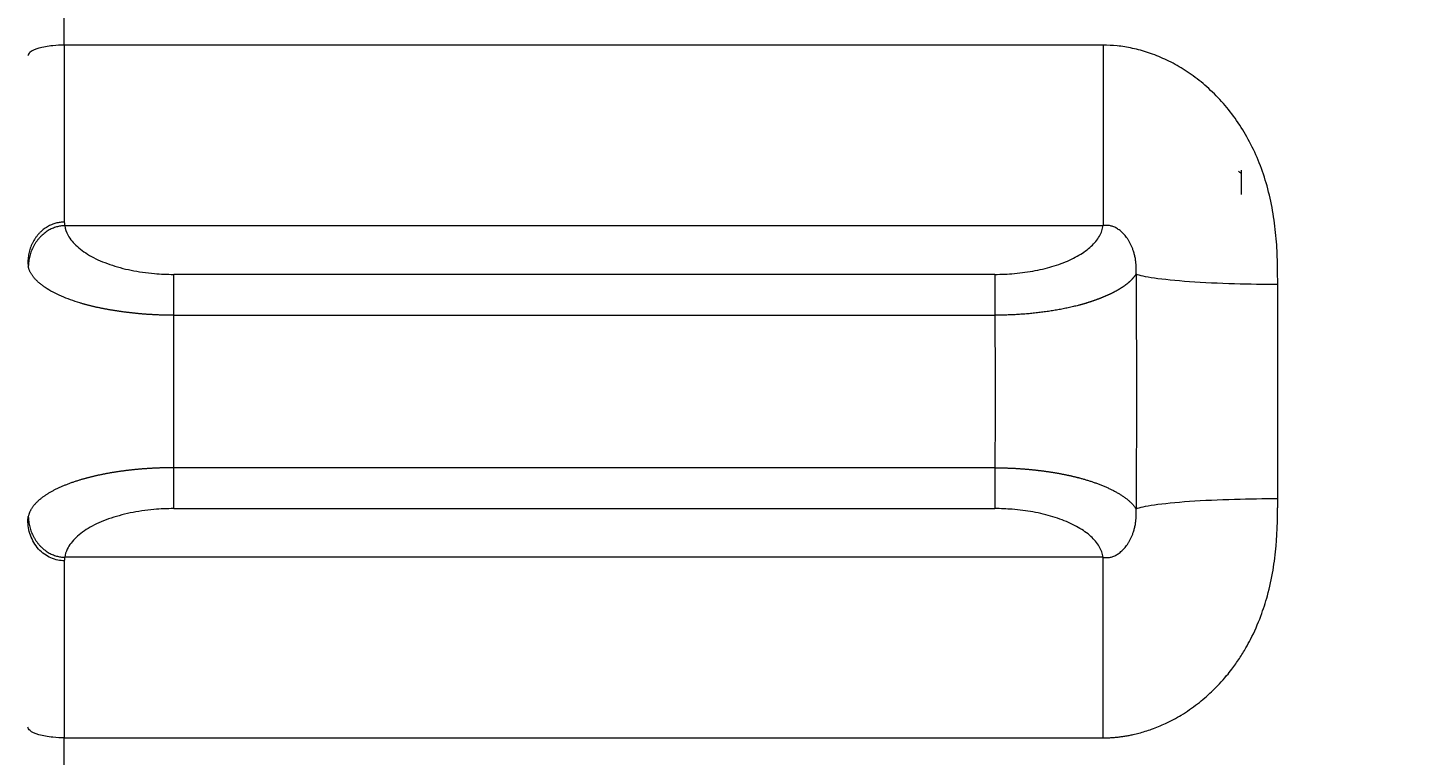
# Model space of a CAD drawing. Extents: x 19821 to 22981, y -91 to 2224.
# Drawn here: x 20530.04 to 20550.86, y 1965.55 to 1976.39 of the extents above; entities that cross this region are included whole.
import ezdxf

# ---------------------------------------------------------------- set-up
doc = ezdxf.new("R2010")
doc.units = 0
doc.header["$LTSCALE"] = 10
doc.header["$MEASUREMENT"] = 0
doc.header["$PDMODE"] = 3
doc.header["$PDSIZE"] = -10
doc.layers.get('0').update_dxf_attribs({"linetype": 'CONTINUOUS'})
doc.layers.get('DEFPOINTS').update_dxf_attribs({"linetype": 'CONTINUOUS'})
doc.layers.add('1', color=7, linetype='CONTINUOUS')
doc.styles.add('Daelim Dimension', font='NanumGothic.ttf')
doc.dimstyles.new('DEFAULT', dxfattribs={"dimscale": 2, "dimtxt": 2, "dimasz": 2, "dimexe": 0, "dimexo": 2, "dimgap": 1, "dimtad": 1, "dimdec": 1, "dimzin": 9, "dimdsep": 46, "dimtxsty": 'Daelim Dimension', "dimcen": 0.5, "dimclrd": 5, "dimclre": 5, "dimclrt": 256, "dimadec": 1, "dimazin": 0, "dimtfac": 1, "dimtdec": 1, "dimtix": 1, "dimtmove": 0, "dimatfit": 3, "dimfxl": 1, "dimtolj": 1, "dimtzin": 1, "dimlwd": 9, "dimlwe": 9, "dimarcsym": 0})

# ---------------------------------------------------------------- blocks, each defined once
blk = doc.blocks.new('*D21')
at = {"color": 5, "lineweight": 9, "ltscale": 0.5, "transparency": 16777216}
for p, q in [((20557.341, 2058.171), (20490.108, 2058.171)), ((20492.108, 1903.971), (20492.108, 2050.171)), ((20557.341, 1895.971), (20490.108, 1895.971))]:
    blk.add_line(p, q, dxfattribs=at)
at = {"color": 5, "ltscale": 0.5, "transparency": 16777216}
for points in [[(20490.775, 2050.171), (20493.442, 2050.171), (20492.108, 2058.171)], [(20490.775, 1903.971), (20493.442, 1903.971), (20492.108, 1895.971)]]:
    blk.add_solid(points, dxfattribs=at)
at = {"layer": 'DEFPOINTS', "color": 0, "ltscale": 0.5, "transparency": 16777216}
for p in [(20492.108, 2058.171), (20561.341, 2058.171), (20561.341, 1895.971)]:
    blk.add_point(p, dxfattribs=at)
at = {"color": 7, "ltscale": 0.5, "transparency": 16777216, "insert": (20479.221, 1977.071), "char_height": 20, "attachment_point": 5, "rotation": 90, "style": 'Daelim Dimension'}
blk.add_mtext('\\A1;162', dxfattribs=at)

msp = doc.modelspace()

# ---------------------------------------------------------------- linework, layer by layer
at = {"layer": '1', "color": 7, "linetype": 'Continuous', "lineweight": 13}
for p, q in [((20546.077, 1976.133), (20530.584, 1976.133)), ((20530.589, 1973.443), (20546.077, 1973.443)), ((20544.461, 1972.717), (20532.215, 1972.717)), ((20548.68, 1969.375), (20548.68, 1972.566)), ((20532.215, 1969.834), (20532.215, 1972.107)), ((20532.215, 1972.107), (20544.461, 1972.107)), ((20544.461, 1969.834), (20532.215, 1969.834)), ((20532.215, 1969.225), (20544.461, 1969.225)), ((20546.077, 1968.499), (20530.589, 1968.499)), ((20530.584, 1965.808), (20546.077, 1965.808))]:
    msp.add_line(p, q, dxfattribs=at)
at = {"layer": '1', "color": 7, "linetype": 'Continuous', "lineweight": 18}
for p, q in [((20546.077, 1976.133), (20546.077, 1973.443)), ((20546.077, 1965.808), (20546.077, 1968.499))]:
    msp.add_line(p, q, dxfattribs=at)
for start_param, end_param in [(2.984513, 3.142007), (2.670354, 2.984513)]:
    msp.add_ellipse((20548.141, 1970.968), major_axis=(0, -3.3), ratio=0.000115, start_param=start_param, end_param=end_param, dxfattribs=at)
at = {"layer": '1', "color": 7, "linetype": 'Continuous', "lineweight": 13}
for points, weights in [([(20530.584, 1976.133), (20530.584, 1985.827), (20530.584, 1991.969), (20530.584, 1991.971)], [1, 0.859523064782, 0.859501768787, 0.999936112016]), ([(20530.584, 1973.495), (20530.266, 1973.495), (20530.041, 1973.246), (20530.041, 1972.893)], [1.17157279675, 0.942808999337, 0.942809067749, 1.17157300199]), ([(20530.589, 1973.443), (20530.278, 1973.433), (20530.055, 1973.183), (20530.047, 1972.833)], [1.16506565167, 0.944974982559, 0.944978116156, 1.16507505246]), ([(20532.215, 1972.107), (20532.215, 1972.39), (20532.215, 1972.617), (20532.215, 1972.717)], [1.04549496606, 0.957393552966, 0.997249027111, 1.16506138849]), ([(20544.461, 1972.717), (20544.461, 1972.616), (20544.461, 1972.389), (20544.461, 1972.107)], [1.14768888814, 0.989470873226, 0.958376201298, 1.05440487236]), ([(20532.215, 1969.225), (20532.215, 1969.325), (20532.215, 1969.551), (20532.215, 1969.834)], [1.16506064187, 0.997248794441, 0.957393629258, 1.04549514632]), ([(20544.461, 1969.834), (20544.461, 1969.552), (20544.461, 1969.326), (20544.461, 1969.225)], [1.05440778973, 0.958376385651, 0.989468743838, 1.14768486429]), ([(20530.047, 1969.108), (20530.055, 1968.759), (20530.278, 1968.508), (20530.589, 1968.499)], [1.16507525966, 0.944980566908, 0.944974913592, 1.16505829971]), ([(20530.584, 1949.971), (20530.584, 1949.971), (20530.584, 1956.113), (20530.584, 1965.808)], [1, 0.859501765611, 0.859501765611, 1])]:
    msp.add_rational_spline(points, weights, degree=3, dxfattribs=at)
for points, knots in [([(20530.584, 1976.133), (20530.529, 1976.133), (20530.394, 1976.128), (20530.189, 1976.091), (20530.062, 1976.03), (20530.041, 1975.989), (20530.041, 1975.972)], [0, 0, 0, 0, 0.215664, 0.495437, 0.77521, 1, 1, 1, 1]), ([(20530.589, 1973.443), (20530.596, 1973.394), (20530.634, 1973.286), (20530.764, 1973.128), (20530.977, 1972.98), (20531.252, 1972.86), (20531.573, 1972.773), (20531.9, 1972.726), (20532.118, 1972.717), (20532.215, 1972.717)], [0, 0, 0, 0, 0.128875, 0.286698, 0.441451, 0.592421, 0.739904, 0.884651, 1, 1, 1, 1]), ([(20544.461, 1972.717), (20544.559, 1972.717), (20544.766, 1972.726), (20545.068, 1972.768), (20545.358, 1972.841), (20545.614, 1972.94), (20545.825, 1973.064), (20545.98, 1973.208), (20546.054, 1973.337), (20546.073, 1973.417), (20546.077, 1973.443)], [0, 0, 0, 0, 0.117191, 0.247539, 0.376387, 0.511388, 0.648695, 0.78833, 0.93074, 1, 1, 1, 1]), ([(20532.215, 1972.107), (20532.208, 1972.107), (20532.194, 1972.107), (20532.173, 1972.107), (20532.151, 1972.108), (20532.13, 1972.108), (20532.109, 1972.108), (20532.087, 1972.109), (20532.066, 1972.109), (20532.044, 1972.11), (20532.023, 1972.11), (20532.001, 1972.111), (20531.979, 1972.112), (20531.957, 1972.113), (20531.936, 1972.114), (20531.914, 1972.115), (20531.892, 1972.116), (20531.87, 1972.118), (20531.848, 1972.119), (20531.826, 1972.12), (20531.804, 1972.122), (20531.782, 1972.124), (20531.76, 1972.125), (20531.738, 1972.127), (20531.716, 1972.129), (20531.694, 1972.131), (20531.672, 1972.133), (20531.65, 1972.135), (20531.628, 1972.137), (20531.606, 1972.14), (20531.584, 1972.142), (20531.562, 1972.145), (20531.54, 1972.147), (20531.518, 1972.15), (20531.496, 1972.153), (20531.474, 1972.155), (20531.452, 1972.158), (20531.43, 1972.161), (20531.409, 1972.164), (20531.387, 1972.168), (20531.365, 1972.171), (20531.344, 1972.174), (20531.322, 1972.178), (20531.301, 1972.181), (20531.279, 1972.185), (20531.258, 1972.188), (20531.237, 1972.192), (20531.216, 1972.196), (20531.195, 1972.2), (20531.174, 1972.204), (20531.153, 1972.208), (20531.132, 1972.212), (20531.111, 1972.216), (20531.091, 1972.221), (20531.07, 1972.225), (20531.05, 1972.23), (20531.03, 1972.234), (20531.01, 1972.239), (20530.99, 1972.244), (20530.97, 1972.249), (20530.95, 1972.254), (20530.93, 1972.259), (20530.911, 1972.264), (20530.892, 1972.269), (20530.873, 1972.274), (20530.854, 1972.28), (20530.835, 1972.285), (20530.774, 1972.303), (20530.671, 1972.338), (20530.536, 1972.391), (20530.409, 1972.453), (20530.329, 1972.5), (20530.285, 1972.53), (20530.272, 1972.539), (20530.259, 1972.549), (20530.246, 1972.559), (20530.233, 1972.569), (20530.22, 1972.579), (20530.207, 1972.59), (20530.194, 1972.602), (20530.181, 1972.613), (20530.169, 1972.626), (20530.156, 1972.638), (20530.145, 1972.651), (20530.133, 1972.664), (20530.122, 1972.677), (20530.112, 1972.691), (20530.102, 1972.706), (20530.092, 1972.72), (20530.083, 1972.735), (20530.075, 1972.751), (20530.068, 1972.766), (20530.061, 1972.783), (20530.056, 1972.799), (20530.051, 1972.816), (20530.048, 1972.827), (20530.047, 1972.833)], [0, 0, 0, 0, 0.005744, 0.011512, 0.017302, 0.023115, 0.028951, 0.03481, 0.040691, 0.046595, 0.052522, 0.058472, 0.064444, 0.070439, 0.076457, 0.082498, 0.088561, 0.094648, 0.100758, 0.106891, 0.113047, 0.119227, 0.125431, 0.131658, 0.13791, 0.144186, 0.150486, 0.156811, 0.163162, 0.169537, 0.175939, 0.182366, 0.18882, 0.1953, 0.201808, 0.208343, 0.214906, 0.221497, 0.228117, 0.234765, 0.241441, 0.248144, 0.254876, 0.261634, 0.268419, 0.275231, 0.28207, 0.288935, 0.295825, 0.302741, 0.309682, 0.316649, 0.32364, 0.330655, 0.337695, 0.344758, 0.351845, 0.358955, 0.366088, 0.373243, 0.380421, 0.387622, 0.394844, 0.402087, 0.409352, 0.416638, 0.423945, 0.431273, 0.488847, 0.551821, 0.620128, 0.693467, 0.702507, 0.711895, 0.721631, 0.731711, 0.742133, 0.752896, 0.763995, 0.775427, 0.787188, 0.799274, 0.811682, 0.824408, 0.83745, 0.850801, 0.864458, 0.878414, 0.892665, 0.907203, 0.922021, 0.937111, 0.952464, 0.968071, 0.98392, 1, 1, 1, 1]), ([(20548.68, 1972.566), (20548.474, 1972.566), (20548.019, 1972.572), (20547.338, 1972.603), (20546.808, 1972.657), (20546.62, 1972.699), (20546.567, 1972.719)], [0, 0, 0, 0, 0.239269, 0.497828, 0.756388, 1, 1, 1, 1]), ([(20546.567, 1972.719), (20546.567, 1972.684), (20546.567, 1972.615), (20546.568, 1972.511), (20546.569, 1972.407), (20546.569, 1972.303), (20546.57, 1972.199), (20546.57, 1972.094), (20546.571, 1971.99), (20546.571, 1971.886), (20546.572, 1971.782), (20546.572, 1971.678), (20546.572, 1971.574), (20546.573, 1971.47), (20546.573, 1971.366), (20546.573, 1971.262), (20546.573, 1971.158), (20546.573, 1971.053), (20546.573, 1970.984), (20546.573, 1970.949)], [0, 0, 0, 0, 0.058874, 0.117737, 0.17659, 0.235434, 0.294271, 0.3531, 0.411923, 0.47074, 0.529553, 0.588362, 0.647169, 0.705974, 0.764777, 0.823581, 0.882385, 0.941191, 1, 1, 1, 1]), ([(20544.461, 1972.107), (20544.461, 1972.058), (20544.465, 1971.618), (20544.468, 1970.861), (20544.464, 1970.152), (20544.461, 1969.834)], [0, 0, 0, 0, 0.064948, 0.58058, 1, 1, 1, 1]), ([(20546.573, 1970.949), (20546.573, 1970.913), (20546.573, 1970.841), (20546.573, 1970.733), (20546.573, 1970.626), (20546.573, 1970.518), (20546.573, 1970.41), (20546.572, 1970.302), (20546.572, 1970.194), (20546.572, 1970.086), (20546.571, 1969.978), (20546.571, 1969.87), (20546.57, 1969.762), (20546.569, 1969.654), (20546.569, 1969.546), (20546.568, 1969.438), (20546.567, 1969.33), (20546.567, 1969.258), (20546.567, 1969.222)], [0, 0, 0, 0, 0.062483, 0.124963, 0.187442, 0.249921, 0.3124, 0.374881, 0.437365, 0.499852, 0.562343, 0.624841, 0.687345, 0.749856, 0.812377, 0.874907, 0.937448, 1, 1, 1, 1]), ([(20532.215, 1969.834), (20532.208, 1969.834), (20532.193, 1969.834), (20532.172, 1969.834), (20532.15, 1969.834), (20532.128, 1969.834), (20532.107, 1969.833), (20532.085, 1969.833), (20532.063, 1969.832), (20532.041, 1969.832), (20532.019, 1969.831), (20531.997, 1969.83), (20531.975, 1969.83), (20531.953, 1969.829), (20531.931, 1969.828), (20531.909, 1969.827), (20531.887, 1969.825), (20531.865, 1969.824), (20531.843, 1969.823), (20531.821, 1969.821), (20531.799, 1969.82), (20531.777, 1969.818), (20531.755, 1969.817), (20531.733, 1969.815), (20531.711, 1969.813), (20531.689, 1969.811), (20531.667, 1969.809), (20531.645, 1969.807), (20531.623, 1969.805), (20531.601, 1969.803), (20531.579, 1969.8), (20531.557, 1969.798), (20531.536, 1969.795), (20531.514, 1969.793), (20531.492, 1969.79), (20531.47, 1969.787), (20531.449, 1969.784), (20531.427, 1969.781), (20531.405, 1969.778), (20531.384, 1969.775), (20531.362, 1969.772), (20531.341, 1969.768), (20531.32, 1969.765), (20531.298, 1969.762), (20531.277, 1969.758), (20531.256, 1969.754), (20531.235, 1969.75), (20531.214, 1969.747), (20531.193, 1969.743), (20531.173, 1969.739), (20531.152, 1969.734), (20531.131, 1969.73), (20531.111, 1969.726), (20531.09, 1969.722), (20531.07, 1969.717), (20531.05, 1969.713), (20531.03, 1969.708), (20531.01, 1969.703), (20530.99, 1969.698), (20530.97, 1969.693), (20530.951, 1969.688), (20530.931, 1969.683), (20530.912, 1969.678), (20530.893, 1969.673), (20530.874, 1969.668), (20530.855, 1969.662), (20530.836, 1969.657), (20530.815, 1969.651), (20530.793, 1969.644), (20530.769, 1969.636), (20530.745, 1969.628), (20530.721, 1969.62), (20530.697, 1969.612), (20530.673, 1969.604), (20530.65, 1969.595), (20530.627, 1969.586), (20530.603, 1969.577), (20530.581, 1969.568), (20530.558, 1969.558), (20530.536, 1969.549), (20530.514, 1969.539), (20530.492, 1969.529), (20530.47, 1969.519), (20530.449, 1969.508), (20530.428, 1969.498), (20530.408, 1969.487), (20530.388, 1969.476), (20530.368, 1969.465), (20530.349, 1969.453), (20530.33, 1969.442), (20530.311, 1969.43), (20530.293, 1969.418), (20530.276, 1969.406), (20530.259, 1969.393), (20530.242, 1969.381), (20530.226, 1969.368), (20530.211, 1969.355), (20530.196, 1969.342), (20530.181, 1969.328), (20530.168, 1969.315), (20530.154, 1969.301), (20530.142, 1969.287), (20530.13, 1969.273), (20530.119, 1969.259), (20530.108, 1969.245), (20530.098, 1969.23), (20530.089, 1969.215), (20530.081, 1969.2), (20530.073, 1969.185), (20530.066, 1969.17), (20530.06, 1969.155), (20530.055, 1969.14), (20530.05, 1969.124), (20530.048, 1969.114), (20530.047, 1969.108)], [0, 0, 0, 0, 0.005874, 0.011763, 0.017667, 0.023587, 0.029522, 0.035473, 0.041441, 0.047424, 0.053424, 0.05944, 0.065474, 0.071524, 0.077591, 0.083676, 0.089779, 0.095899, 0.102037, 0.108193, 0.114368, 0.120562, 0.126774, 0.133006, 0.139258, 0.145531, 0.151823, 0.158137, 0.164472, 0.170828, 0.177206, 0.183606, 0.190028, 0.196473, 0.202941, 0.209433, 0.215947, 0.222486, 0.229048, 0.235635, 0.242246, 0.248882, 0.255542, 0.262229, 0.26894, 0.275678, 0.282441, 0.289231, 0.296048, 0.302891, 0.309761, 0.316658, 0.323583, 0.330535, 0.337514, 0.344522, 0.351557, 0.35862, 0.365711, 0.372831, 0.379979, 0.387154, 0.394359, 0.401592, 0.408853, 0.416143, 0.423462, 0.430811, 0.440527, 0.450357, 0.460302, 0.470363, 0.48054, 0.490834, 0.501246, 0.511775, 0.522422, 0.533187, 0.544071, 0.555074, 0.566196, 0.577438, 0.5888, 0.600282, 0.611885, 0.623609, 0.635453, 0.647419, 0.659505, 0.671713, 0.68404, 0.696488, 0.709056, 0.721743, 0.73455, 0.747475, 0.76052, 0.773684, 0.786967, 0.800368, 0.813887, 0.827524, 0.841277, 0.855147, 0.869133, 0.883234, 0.897448, 0.911774, 0.926212, 0.940759, 0.955413, 0.970172, 0.985035, 1, 1, 1, 1]), ([(20544.461, 1969.834), (20544.467, 1969.834), (20544.48, 1969.834), (20544.499, 1969.834), (20544.518, 1969.834), (20544.538, 1969.834), (20544.557, 1969.833), (20544.577, 1969.833), (20544.596, 1969.832), (20544.616, 1969.832), (20544.636, 1969.831), (20544.655, 1969.83), (20544.675, 1969.83), (20544.695, 1969.829), (20544.714, 1969.828), (20544.734, 1969.827), (20544.754, 1969.826), (20544.774, 1969.825), (20544.793, 1969.824), (20544.813, 1969.822), (20544.833, 1969.821), (20544.853, 1969.82), (20544.873, 1969.818), (20544.893, 1969.817), (20544.912, 1969.815), (20544.932, 1969.813), (20544.952, 1969.812), (20544.972, 1969.81), (20544.992, 1969.808), (20545.012, 1969.806), (20545.031, 1969.804), (20545.051, 1969.802), (20545.071, 1969.8), (20545.091, 1969.798), (20545.11, 1969.795), (20545.13, 1969.793), (20545.149, 1969.791), (20545.169, 1969.788), (20545.189, 1969.786), (20545.208, 1969.783), (20545.228, 1969.78), (20545.247, 1969.778), (20545.266, 1969.775), (20545.286, 1969.772), (20545.305, 1969.769), (20545.324, 1969.766), (20545.343, 1969.763), (20545.362, 1969.76), (20545.381, 1969.757), (20545.4, 1969.753), (20545.419, 1969.75), (20545.438, 1969.746), (20545.456, 1969.743), (20545.475, 1969.739), (20545.494, 1969.736), (20545.512, 1969.732), (20545.53, 1969.728), (20545.549, 1969.724), (20545.567, 1969.721), (20545.585, 1969.717), (20545.603, 1969.713), (20545.621, 1969.708), (20545.638, 1969.704), (20545.656, 1969.7), (20545.674, 1969.696), (20545.691, 1969.691), (20545.708, 1969.687), (20545.728, 1969.682), (20545.749, 1969.676), (20545.773, 1969.669), (20545.797, 1969.663), (20545.821, 1969.655), (20545.845, 1969.648), (20545.869, 1969.64), (20545.894, 1969.632), (20545.918, 1969.624), (20545.943, 1969.616), (20545.968, 1969.607), (20545.992, 1969.598), (20546.017, 1969.589), (20546.042, 1969.579), (20546.066, 1969.569), (20546.09, 1969.559), (20546.115, 1969.549), (20546.139, 1969.538), (20546.163, 1969.527), (20546.186, 1969.516), (20546.209, 1969.505), (20546.233, 1969.493), (20546.255, 1969.481), (20546.277, 1969.469), (20546.299, 1969.456), (20546.321, 1969.444), (20546.342, 1969.431), (20546.362, 1969.418), (20546.382, 1969.404), (20546.401, 1969.39), (20546.42, 1969.376), (20546.438, 1969.362), (20546.456, 1969.348), (20546.472, 1969.333), (20546.488, 1969.318), (20546.503, 1969.302), (20546.518, 1969.287), (20546.531, 1969.271), (20546.544, 1969.255), (20546.556, 1969.239), (20546.563, 1969.228), (20546.567, 1969.222)], [0, 0, 0, 0, 0.005972, 0.011961, 0.017966, 0.023988, 0.030027, 0.036083, 0.042155, 0.048246, 0.054353, 0.060478, 0.06662, 0.07278, 0.078958, 0.085153, 0.091367, 0.097598, 0.103848, 0.110116, 0.116402, 0.122707, 0.12903, 0.135372, 0.141732, 0.148112, 0.15451, 0.160927, 0.167363, 0.173817, 0.180291, 0.186784, 0.193297, 0.199828, 0.206378, 0.212948, 0.219537, 0.226145, 0.232772, 0.239419, 0.246085, 0.25277, 0.259474, 0.266198, 0.272941, 0.279702, 0.286483, 0.293283, 0.300101, 0.306939, 0.313795, 0.32067, 0.327564, 0.334476, 0.341406, 0.348355, 0.355322, 0.362307, 0.36931, 0.37633, 0.383368, 0.390423, 0.397496, 0.404586, 0.411692, 0.418815, 0.425955, 0.433111, 0.443002, 0.453122, 0.46347, 0.474048, 0.484857, 0.495897, 0.507168, 0.518672, 0.530407, 0.542374, 0.554574, 0.567005, 0.579667, 0.592559, 0.60568, 0.61903, 0.632606, 0.646408, 0.660432, 0.674677, 0.689141, 0.70382, 0.718712, 0.733813, 0.74912, 0.764628, 0.780334, 0.796233, 0.812319, 0.828589, 0.845036, 0.861654, 0.878439, 0.895382, 0.912478, 0.92972, 0.947101, 0.964613, 0.982248, 1, 1, 1, 1]), ([(20532.215, 1969.225), (20532.116, 1969.225), (20531.893, 1969.215), (20531.559, 1969.166), (20531.233, 1969.075), (20530.957, 1968.951), (20530.746, 1968.797), (20530.628, 1968.642), (20530.595, 1968.54), (20530.589, 1968.499)], [0, 0, 0, 0, 0.118223, 0.265931, 0.416526, 0.570785, 0.728957, 0.890174, 1, 1, 1, 1]), ([(20546.077, 1968.499), (20546.073, 1968.527), (20546.053, 1968.608), (20545.975, 1968.74), (20545.817, 1968.883), (20545.6, 1969.008), (20545.336, 1969.108), (20545.039, 1969.179), (20544.743, 1969.217), (20544.548, 1969.225), (20544.461, 1969.225)], [0, 0, 0, 0, 0.074984, 0.216031, 0.357747, 0.496673, 0.633295, 0.767439, 0.895388, 1, 1, 1, 1]), ([(20546.077, 1965.808), (20546.085, 1965.808), (20546.102, 1965.808), (20546.127, 1965.809), (20546.152, 1965.809), (20546.178, 1965.81), (20546.205, 1965.812), (20546.232, 1965.814), (20546.259, 1965.816), (20546.287, 1965.819), (20546.315, 1965.822), (20546.344, 1965.826), (20546.373, 1965.83), (20546.403, 1965.834), (20546.433, 1965.84), (20546.463, 1965.845), (20546.494, 1965.851), (20546.544, 1965.862), (20546.614, 1965.879), (20546.706, 1965.905), (20546.803, 1965.938), (20546.904, 1965.977), (20547.054, 1966.043), (20547.253, 1966.149), (20547.484, 1966.308), (20547.711, 1966.503), (20547.878, 1966.682), (20548.012, 1966.85), (20548.109, 1966.988), (20548.2, 1967.136), (20548.314, 1967.345), (20548.427, 1967.602), (20548.539, 1967.949), (20548.614, 1968.299), (20548.65, 1968.584), (20548.665, 1968.782), (20548.672, 1968.904), (20548.676, 1969.017), (20548.678, 1969.112), (20548.679, 1969.182), (20548.68, 1969.242), (20548.68, 1969.294), (20548.68, 1969.338), (20548.68, 1969.364), (20548.68, 1969.375)], [0, 0, 0, 0, 0.004929, 0.009959, 0.015089, 0.020319, 0.025649, 0.031079, 0.03661, 0.042241, 0.047972, 0.053801, 0.059731, 0.065761, 0.071891, 0.078121, 0.08445, 0.090879, 0.10876, 0.128001, 0.148611, 0.170595, 0.193966, 0.247721, 0.307336, 0.363631, 0.430314, 0.45593, 0.495057, 0.533276, 0.562324, 0.639844, 0.704536, 0.783982, 0.857337, 0.879113, 0.903931, 0.931798, 0.947571, 0.961587, 0.973839, 0.984326, 0.993046, 1, 1, 1, 1]), ([(20546.567, 1969.222), (20546.62, 1969.243), (20546.808, 1969.285), (20547.338, 1969.338), (20548.019, 1969.369), (20548.474, 1969.375), (20548.68, 1969.375)], [0, 0, 0, 0, 0.243611, 0.502171, 0.760731, 1, 1, 1, 1]), ([(20530.584, 1968.447), (20530.552, 1968.447), (20530.519, 1968.45), (20530.452, 1968.464), (20530.418, 1968.475), (20530.318, 1968.519), (20530.253, 1968.564), (20530.147, 1968.682), (20530.106, 1968.753), (20530.066, 1968.864), (20530.056, 1968.901), (20530.044, 1968.976), (20530.041, 1969.013), (20530.041, 1969.048)], [0, 0, 0, 0, 0.125, 0.125, 0.25, 0.25, 0.5, 0.5, 0.75, 0.75, 0.875, 0.875, 1, 1, 1, 1]), ([(20530.584, 1965.808), (20530.53, 1965.808), (20530.395, 1965.814), (20530.19, 1965.85), (20530.062, 1965.911), (20530.041, 1965.952), (20530.041, 1965.969)], [0, 0, 0, 0, 0.213355, 0.493325, 0.773295, 1, 1, 1, 1])]:
    msp.add_open_spline(points, degree=3, knots=knots, dxfattribs=at)
for points in [[(20530.584, 1976.133), (20530.584, 1975.989), (20530.584, 1975.704), (20530.584, 1975.294), (20530.584, 1974.908), (20530.584, 1974.55), (20530.584, 1974.225), (20530.584, 1973.937), (20530.584, 1973.69), (20530.584, 1973.554), (20530.584, 1973.495)], [(20530.584, 1968.447), (20530.584, 1968.387), (20530.584, 1968.252), (20530.584, 1968.005), (20530.584, 1967.717), (20530.584, 1967.392), (20530.584, 1967.034), (20530.584, 1966.648), (20530.584, 1966.238), (20530.584, 1965.953), (20530.584, 1965.808)]]:
    msp.add_open_spline(points, degree=3, dxfattribs=at)
at = {"layer": '1', "color": 7, "linetype": 'Continuous', "lineweight": 18}
for points in [[(20548.68, 1972.566), (20548.68, 1972.669), (20548.679, 1972.883), (20548.663, 1973.246), (20548.618, 1973.621), (20548.539, 1973.994), (20548.427, 1974.341), (20548.286, 1974.658), (20548.118, 1974.948), (20547.925, 1975.208), (20547.711, 1975.439), (20547.481, 1975.637), (20547.241, 1975.8), (20546.998, 1975.928), (20546.754, 1976.025), (20546.513, 1976.091), (20546.283, 1976.127), (20546.144, 1976.133), (20546.077, 1976.133)], [(20530.041, 1972.893), (20530.041, 1972.872), (20530.043, 1972.852), (20530.047, 1972.833)]]:
    msp.add_open_spline(points, degree=3, dxfattribs=at)
for points, knots in [([(20548.095, 1974.254), (20548.101, 1974.249), (20548.107, 1974.245), (20548.115, 1974.239), (20548.118, 1974.237), (20548.123, 1974.234), (20548.125, 1974.232), (20548.129, 1974.23), (20548.131, 1974.228), (20548.135, 1974.227), (20548.136, 1974.226), (20548.139, 1974.225), (20548.141, 1974.226), (20548.141, 1974.228)], [0, 0, 0, 0, 0.25, 0.25, 0.375, 0.375, 0.5, 0.5, 0.625, 0.625, 0.75, 0.75, 1, 1, 1, 1]), ([(20530.584, 1973.495), (20530.584, 1973.488), (20530.585, 1973.47), (20530.587, 1973.453), (20530.589, 1973.443)], [0, 0, 0, 0, 0.362334, 1, 1, 1, 1]), ([(20546.567, 1972.719), (20546.567, 1972.723), (20546.569, 1972.743), (20546.571, 1972.779), (20546.571, 1972.829), (20546.567, 1972.883), (20546.56, 1972.94), (20546.549, 1972.995), (20546.535, 1973.048), (20546.518, 1973.096), (20546.5, 1973.139), (20546.481, 1973.179), (20546.46, 1973.216), (20546.438, 1973.25), (20546.415, 1973.281), (20546.392, 1973.31), (20546.367, 1973.336), (20546.342, 1973.359), (20546.316, 1973.379), (20546.29, 1973.397), (20546.264, 1973.412), (20546.237, 1973.425), (20546.211, 1973.434), (20546.185, 1973.441), (20546.159, 1973.445), (20546.135, 1973.447), (20546.112, 1973.447), (20546.093, 1973.445), (20546.081, 1973.444), (20546.077, 1973.443)], [0, 0, 0, 0, 0.008745, 0.038935, 0.073645, 0.113231, 0.156402, 0.201458, 0.245859, 0.287726, 0.328661, 0.368856, 0.408715, 0.448365, 0.487905, 0.52741, 0.566938, 0.606539, 0.64621, 0.685926, 0.725574, 0.765085, 0.804468, 0.843264, 0.880695, 0.916173, 0.949587, 0.980967, 1, 1, 1, 1]), ([(20546.567, 1972.719), (20546.565, 1972.717), (20546.562, 1972.711), (20546.556, 1972.703), (20546.551, 1972.696), (20546.545, 1972.688), (20546.539, 1972.68), (20546.533, 1972.673), (20546.527, 1972.665), (20546.52, 1972.658), (20546.514, 1972.65), (20546.507, 1972.643), (20546.5, 1972.636), (20546.493, 1972.628), (20546.485, 1972.621), (20546.478, 1972.614), (20546.47, 1972.607), (20546.462, 1972.6), (20546.454, 1972.593), (20546.446, 1972.586), (20546.438, 1972.579), (20546.429, 1972.572), (20546.421, 1972.566), (20546.412, 1972.559), (20546.403, 1972.552), (20546.394, 1972.546), (20546.384, 1972.539), (20546.375, 1972.533), (20546.366, 1972.526), (20546.356, 1972.52), (20546.346, 1972.514), (20546.336, 1972.507), (20546.326, 1972.501), (20546.316, 1972.495), (20546.306, 1972.489), (20546.296, 1972.483), (20546.285, 1972.477), (20546.275, 1972.471), (20546.264, 1972.465), (20546.253, 1972.459), (20546.242, 1972.454), (20546.232, 1972.448), (20546.221, 1972.442), (20546.21, 1972.437), (20546.198, 1972.431), (20546.187, 1972.426), (20546.176, 1972.421), (20546.165, 1972.415), (20546.153, 1972.41), (20546.142, 1972.405), (20546.13, 1972.4), (20546.119, 1972.395), (20546.107, 1972.39), (20546.095, 1972.385), (20546.084, 1972.38), (20546.072, 1972.375), (20546.06, 1972.37), (20546.048, 1972.365), (20546.036, 1972.361), (20546.025, 1972.356), (20546.013, 1972.352), (20546.001, 1972.347), (20545.989, 1972.343), (20545.977, 1972.338), (20545.965, 1972.334), (20545.953, 1972.33), (20545.941, 1972.326), (20545.929, 1972.321), (20545.917, 1972.317), (20545.905, 1972.313), (20545.894, 1972.309), (20545.882, 1972.306), (20545.87, 1972.302), (20545.858, 1972.298), (20545.846, 1972.294), (20545.834, 1972.291), (20545.822, 1972.287), (20545.811, 1972.283), (20545.799, 1972.28), (20545.787, 1972.277), (20545.775, 1972.273), (20545.764, 1972.27), (20545.752, 1972.267), (20545.741, 1972.263), (20545.729, 1972.26), (20545.718, 1972.257), (20545.698, 1972.252), (20545.67, 1972.245), (20545.633, 1972.236), (20545.595, 1972.227), (20545.557, 1972.219), (20545.519, 1972.211), (20545.48, 1972.203), (20545.441, 1972.195), (20545.401, 1972.188), (20545.361, 1972.181), (20545.321, 1972.175), (20545.281, 1972.168), (20545.24, 1972.162), (20545.199, 1972.157), (20545.159, 1972.151), (20545.117, 1972.146), (20545.076, 1972.142), (20545.035, 1972.137), (20544.994, 1972.133), (20544.952, 1972.129), (20544.911, 1972.126), (20544.869, 1972.123), (20544.828, 1972.12), (20544.787, 1972.117), (20544.745, 1972.115), (20544.704, 1972.113), (20544.663, 1972.111), (20544.622, 1972.11), (20544.582, 1972.109), (20544.541, 1972.108), (20544.501, 1972.107), (20544.474, 1972.107), (20544.461, 1972.107)], [0, 0, 0, 0, 0.008424, 0.016825, 0.025201, 0.033552, 0.041877, 0.050175, 0.058445, 0.066687, 0.074899, 0.083081, 0.091233, 0.099353, 0.107441, 0.115496, 0.123518, 0.131505, 0.139457, 0.147373, 0.155253, 0.163096, 0.170902, 0.178669, 0.186397, 0.194087, 0.201736, 0.209345, 0.216912, 0.224439, 0.231923, 0.239365, 0.246763, 0.254119, 0.26143, 0.268697, 0.27592, 0.283097, 0.290229, 0.297314, 0.304354, 0.311347, 0.318293, 0.325192, 0.332044, 0.338847, 0.345603, 0.35231, 0.358969, 0.365579, 0.37214, 0.378652, 0.385114, 0.391527, 0.39789, 0.404203, 0.410467, 0.41668, 0.422843, 0.428955, 0.435017, 0.441029, 0.44699, 0.4529, 0.458759, 0.464568, 0.470326, 0.476033, 0.48169, 0.487295, 0.49285, 0.498353, 0.503806, 0.509209, 0.51456, 0.519861, 0.525111, 0.53031, 0.535459, 0.540557, 0.545605, 0.550603, 0.55555, 0.560448, 0.565295, 0.570092, 0.574839, 0.589877, 0.604833, 0.619705, 0.634492, 0.649193, 0.663806, 0.678329, 0.692764, 0.707108, 0.721361, 0.735522, 0.749592, 0.76357, 0.777456, 0.791251, 0.804954, 0.818567, 0.832088, 0.84552, 0.858862, 0.872116, 0.885282, 0.898361, 0.911355, 0.924264, 0.937089, 0.949831, 0.962492, 0.975073, 0.987576, 1, 1, 1, 1]), ([(20546.077, 1968.499), (20546.081, 1968.498), (20546.093, 1968.496), (20546.112, 1968.495), (20546.135, 1968.495), (20546.159, 1968.496), (20546.185, 1968.5), (20546.211, 1968.507), (20546.237, 1968.517), (20546.264, 1968.529), (20546.29, 1968.544), (20546.316, 1968.562), (20546.342, 1968.583), (20546.367, 1968.606), (20546.392, 1968.632), (20546.415, 1968.66), (20546.438, 1968.692), (20546.46, 1968.726), (20546.481, 1968.762), (20546.5, 1968.803), (20546.518, 1968.846), (20546.535, 1968.894), (20546.549, 1968.946), (20546.56, 1969.002), (20546.567, 1969.059), (20546.571, 1969.113), (20546.571, 1969.163), (20546.569, 1969.199), (20546.567, 1969.218), (20546.567, 1969.222)], [0, 0, 0, 0, 0.019041, 0.050426, 0.083844, 0.119328, 0.156765, 0.195567, 0.234955, 0.274472, 0.314125, 0.353845, 0.393521, 0.433127, 0.472659, 0.512169, 0.551713, 0.591369, 0.631234, 0.671433, 0.712374, 0.754229, 0.798602, 0.843705, 0.886896, 0.92647, 0.961153, 0.99132, 1, 1, 1, 1]), ([(20530.041, 1969.048), (20530.041, 1969.051), (20530.041, 1969.057), (20530.041, 1969.066), (20530.042, 1969.075), (20530.043, 1969.084), (20530.044, 1969.092), (20530.045, 1969.1), (20530.046, 1969.106), (20530.047, 1969.108)], [0, 0, 0, 0, 0.145761, 0.290604, 0.434496, 0.57741, 0.719317, 0.860189, 1, 1, 1, 1]), ([(20530.589, 1968.499), (20530.587, 1968.488), (20530.585, 1968.471), (20530.584, 1968.454), (20530.584, 1968.447)], [0, 0, 0, 0, 0.637666, 1, 1, 1, 1])]:
    msp.add_open_spline(points, degree=3, knots=knots, dxfattribs=at)

# ---------------------------------------------------------------- dimensions: what is measured, and where the dimension line sits
at = {"color": 5, "ltscale": 0.5}
dim = msp.add_linear_dim(base=(20492.108, 2058.171), p1=(20561.341, 1895.971), p2=(20561.341, 2058.171), angle=90, dimstyle='DEFAULT', override={"dimtxt": 10, "dimasz": 4, "dimexe": 1, "dimdec": 0, "dimclrt": 7}, dxfattribs=at)
dim.commit()
dim.dimension.update_dxf_attribs({"geometry": '*D21', "text_midpoint": (20479.221, 1977.071)})

doc.saveas('drawing.dxf')
